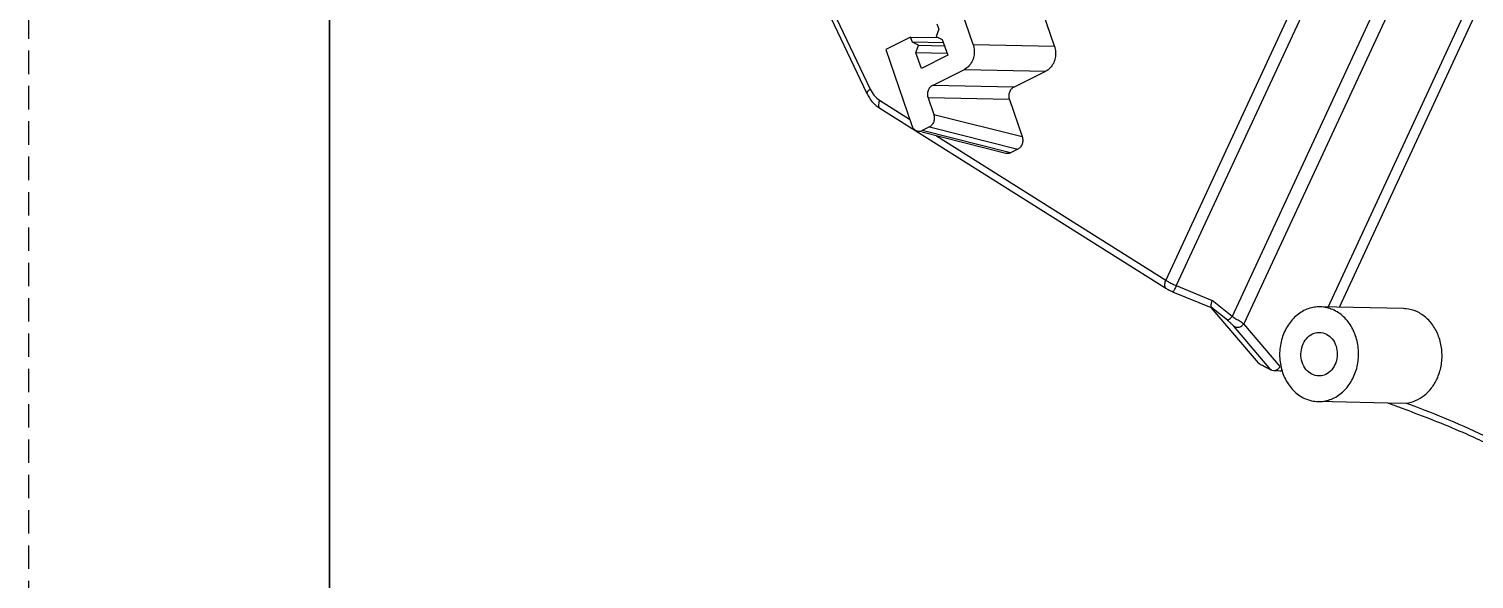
# Model space of a CAD drawing. Header units: inches. Extents: x 164842 to 166038, y -53074 to -52229.
# Drawn here: x 164842 to 164903.4, y -52897.9 to -52874.5 of the extents above; entities that cross this region are included whole.
import ezdxf

# ---------------------------------------------------------------- set-up
doc = ezdxf.new("R2010")
doc.units = ezdxf.units.IN
doc.header["$LTSCALE"] = 2
doc.header["$MEASUREMENT"] = 0
doc.linetypes.add('DASHED', pattern=[0.75, 0.5, -0.25])
doc.layers.get('0').update_dxf_attribs({"linetype": 'CONTINUOUS'})
doc.layers.add('A', color=7, linetype='CONTINUOUS')

msp = doc.modelspace()

# ---------------------------------------------------------------- linework, layer by layer
at = {"color": 7, "linetype": 'Continuous'}
for p, q in [((164916.66, -52836.05), (164893.128, -52886.745)), ((164917.266, -52836.141), (164893.631, -52887.059)), ((164873.296, -52868.223), (164877.615, -52877.276)), ((164873.756, -52868.713), (164877.756, -52877.098)), ((164897.21, -52886.343), (164904.668, -52870.277)), ((164897.689, -52886.353), (164905.038, -52870.522)), ((164896.721, -52871.386), (164890.309, -52885.201)), ((164897.171, -52871.622), (164890.76, -52885.435)), ((164882.127, -52875.202), (164881.644, -52873.794)), ((164885.584, -52875.276), (164885.1, -52873.868)), ((164880.665, -52874.545), (164880.555, -52874.86)), ((164880.588, -52874.322), (164880.665, -52874.545)), ((164879.471, -52874.882), (164878.416, -52875.411)), ((164879.471, -52874.882), (164880.651, -52874.907)), ((164879.548, -52875.104), (164879.471, -52874.882)), ((164879.81, -52875.233), (164879.548, -52875.104)), ((164880.867, -52875.133), (164879.548, -52875.104)), ((164879.7, -52875.549), (164879.81, -52875.233)), ((164879.81, -52875.233), (164880.91, -52875.257)), ((164880.555, -52874.86), (164880.818, -52874.989)), ((164880.818, -52874.989), (164881.047, -52875.657)), ((164882.127, -52875.202), (164885.584, -52875.276)), ((164878.416, -52875.411), (164879.523, -52878.634)), ((164881.02, -52875.578), (164879.7, -52875.549)), ((164879.93, -52876.216), (164879.7, -52875.549)), ((164881.047, -52875.657), (164879.93, -52876.216)), ((164880.396, -52876.939), (164881.761, -52876.254)), ((164881.761, -52876.254), (164885.218, -52876.329)), ((164883.852, -52877.013), (164885.218, -52876.329)), ((164883.852, -52877.013), (164880.396, -52876.939)), ((164878.158, -52877.562), (164879.43, -52878.362)), ((164880.213, -52877.465), (164880.454, -52878.167)), ((164883.669, -52877.539), (164880.213, -52877.465)), ((164883.669, -52877.539), (164884.209, -52879.111)), ((164878.165, -52877.907), (164890.316, -52885.546)), ((164880.454, -52878.167), (164884.209, -52879.111)), ((164883.52, -52879.819), (164879.945, -52878.921)), ((164880.273, -52878.698), (164879.962, -52878.853)), ((164883.717, -52879.796), (164879.962, -52878.853)), ((164880.273, -52878.698), (164884.028, -52879.641)), ((164880.568, -52879.077), (164890.309, -52885.201)), ((164884.028, -52879.641), (164883.717, -52879.796)), ((164890.603, -52885.692), (164892.241, -52886.368)), ((164890.76, -52885.435), (164892.277, -52886.061)), ((164892.225, -52886.36), (164894.236, -52888.718)), ((164892.931, -52886.907), (164892.253, -52886.362)), ((164893.128, -52886.745), (164892.277, -52886.061)), ((164900.415, -52886.412), (164896.87, -52886.335)), ((164895.176, -52888.872), (164893.631, -52887.059)), ((164894.778, -52889.004), (164893.204, -52887.158)), ((164894.821, -52889.023), (164894.899, -52889.038)), ((164900.335, -52890.431), (164896.783, -52890.354)), ((164900.526, -52890.421), (164900.337, -52890.431))]:
    msp.add_line(p, q, dxfattribs=at)
for points, start_tangent, end_tangent in [([(164882.127, -52875.202), (164882.176, -52875.446), (164882.159, -52875.697), (164882.078, -52875.93), (164881.941, -52876.122), (164881.761, -52876.254)], (0.324856, -0.945764), (-0.894044, -0.447978)), ([(164885.584, -52875.276), (164885.632, -52875.517), (164885.616, -52875.767), (164885.536, -52876), (164885.398, -52876.195), (164885.218, -52876.329)], (0.324856, -0.945764), (-0.894044, -0.447978)), ([(164877.756, -52877.098), (164877.641, -52877.199), (164877.614, -52877.274), (164877.615, -52877.276)], (-0.822509, -0.568752), (0.500901, -0.865504)), ([(164877.756, -52877.098), (164877.929, -52877.364), (164878.158, -52877.562)], (0.430759, -0.902467), (0.84671, -0.532054)), ([(164880.396, -52876.939), (164880.287, -52877.026), (164880.214, -52877.157), (164880.188, -52877.311), (164880.213, -52877.465)], (-0.894044, -0.447978), (0.324856, -0.945764)), ([(164883.852, -52877.013), (164883.744, -52877.1), (164883.671, -52877.231), (164883.644, -52877.386), (164883.669, -52877.539)], (-0.894044, -0.447978), (0.324856, -0.945764)), ([(164877.615, -52877.276), (164877.722, -52877.467), (164877.952, -52877.742)], (0.430715, -0.902488), (0.728873, -0.684649)), ([(164877.952, -52877.742), (164877.997, -52877.782), (164878.165, -52877.907)], (0.728873, -0.684649), (0.846535, -0.532333)), ([(164878.158, -52877.562), (164878.109, -52877.74), (164878.131, -52877.872), (164878.167, -52877.905)], (-0.404613, -0.914488), (0.841659, -0.540009)), ([(164880.454, -52878.167), (164880.48, -52878.323), (164880.454, -52878.479), (164880.381, -52878.61), (164880.273, -52878.698)], (0.324856, -0.945764), (-0.894044, -0.447978)), ([(164879.523, -52878.634), (164879.597, -52878.766), (164879.706, -52878.854), (164879.765, -52878.876)], (0.324856, -0.945764), (0.969805, -0.243883)), ([(164879.765, -52878.876), (164879.835, -52878.884), (164879.962, -52878.853)], (0.969805, -0.243883), (0.894044, 0.447978)), ([(164884.209, -52879.111), (164884.235, -52879.264), (164884.21, -52879.419), (164884.137, -52879.553), (164884.028, -52879.641)], (0.324856, -0.945764), (-0.894044, -0.447978)), ([(164883.717, -52879.796), (164883.589, -52879.827), (164883.52, -52879.819)], (-0.894044, -0.447978), (-0.969788, 0.243949)), ([(164890.309, -52885.201), (164890.26, -52885.379), (164890.282, -52885.511), (164890.317, -52885.544)], (-0.404614, -0.914488), (0.839573, -0.543247)), ([(164890.309, -52885.201), (164890.447, -52885.283), (164890.6, -52885.363), (164890.76, -52885.435)], (0.840593, -0.541667), (0.922349, -0.386357)), ([(164890.316, -52885.545), (164890.37, -52885.578), (164890.557, -52885.672), (164890.603, -52885.692)], (0.846887, -0.531773), (0.924228, -0.381841)), ([(164890.76, -52885.435), (164890.68, -52885.595), (164890.621, -52885.683), (164890.605, -52885.684)], (-0.411028, -0.911623), (-0.981585, 0.191024)), ([(164892.238, -52886.293), (164892.251, -52886.191)], (0.013907, 0.999903), (0.184318, 0.982867)), ([(164892.253, -52886.362), (164892.238, -52886.293)], (-0.568411, 0.822745), (0.013907, 0.999903)), ([(164892.253, -52886.362), (164892.253, -52886.372), (164892.243, -52886.373)], (0.568411, -0.822745), (-0.887927, 0.459984)), ([(164892.251, -52886.191), (164892.277, -52886.061)], (0.184318, 0.982867), (0.196315, 0.980541)), ([(164896.87, -52886.336), (164896.628, -52886.351), (164896.123, -52886.527), (164895.687, -52886.881), (164895.363, -52887.378)], (-0.999766, 0.021616), (-0.421036, -0.907044)), ([(164898.291, -52889.311), (164898.472, -52888.72), (164898.492, -52888.091), (164898.349, -52887.487), (164898.057, -52886.968), (164897.645, -52886.583), (164897.152, -52886.37), (164896.87, -52886.336)], (0.421036, 0.907044), (-0.999766, 0.021616)), ([(164901.836, -52889.388), (164902.007, -52888.852), (164902.046, -52888.281), (164901.949, -52887.722), (164901.724, -52887.22), (164901.39, -52886.814), (164900.973, -52886.539), (164900.508, -52886.417), (164900.416, -52886.412)], (0.421036, 0.907044), (-0.999775, 0.021228)), ([(164892.931, -52886.907), (164892.976, -52886.889), (164893.045, -52886.832), (164893.128, -52886.745)], (0.996468, -0.083969), (0.658469, 0.752608)), ([(164893.204, -52887.158), (164893.166, -52887.116), (164893.121, -52887.072), (164893.074, -52887.028), (164893.025, -52886.985), (164892.978, -52886.945), (164892.931, -52886.907)], (-0.648757, 0.760995), (-0.779427, 0.626493)), ([(164893.631, -52887.059), (164893.555, -52887.014), (164893.471, -52886.962), (164893.383, -52886.907), (164893.295, -52886.852), (164893.21, -52886.797), (164893.128, -52886.745)], (-0.858954, 0.512053), (-0.842396, 0.538859)), ([(164893.204, -52887.158), (164893.347, -52887.201), (164893.503, -52887.165), (164893.631, -52887.059)], (0.835268, -0.549843), (0.610284, 0.792183)), ([(164895.363, -52887.378), (164895.181, -52887.97), (164895.161, -52888.599), (164895.304, -52889.202), (164895.596, -52889.722), (164896.009, -52890.107), (164896.501, -52890.319), (164896.784, -52890.354)], (-0.421036, -0.907044), (0.999766, -0.021616)), ([(164896.153, -52887.9), (164896.348, -52887.624), (164896.616, -52887.457), (164896.847, -52887.421)], (0.421036, 0.907044), (0.999795, -0.020258)), ([(164896.847, -52887.421), (164896.917, -52887.426), (164897.203, -52887.534), (164897.432, -52887.766), (164897.569, -52888.086), (164897.593, -52888.445), (164897.5, -52888.789)], (0.999795, -0.020258), (-0.421036, -0.907044)), ([(164896.806, -52889.269), (164896.737, -52889.264), (164896.45, -52889.155), (164896.221, -52888.924), (164896.084, -52888.604), (164896.06, -52888.244), (164896.153, -52887.9)], (-0.999795, 0.020258), (0.421036, 0.907044)), ([(164894.236, -52888.718), (164894.416, -52888.814), (164894.597, -52888.909), (164894.778, -52889.004)], (0.883339, -0.468734), (0.88606, -0.46357)), ([(164894.951, -52889.034), (164895.078, -52888.979), (164895.176, -52888.872)], (0.986095, 0.166184), (0.519741, 0.854324)), ([(164897.5, -52888.789), (164897.305, -52889.066), (164897.037, -52889.232), (164896.806, -52889.269)], (-0.421036, -0.907044), (-0.999795, 0.020258)), ([(164894.791, -52889.01), (164894.778, -52889.004)], (-0.90863, 0.417602), (-0.88606, 0.46357)), ([(164894.821, -52889.023), (164894.805, -52889.017), (164894.791, -52889.01)], (-0.937814, 0.347138), (-0.90863, 0.417602)), ([(164894.899, -52889.037), (164894.951, -52889.034)], (0.999621, -0.027526), (0.986095, 0.166184)), ([(164894.899, -52889.038), (164895.268, -52889.047)], (0.999661, -0.026025), (0.999661, -0.026024)), ([(164896.784, -52890.354), (164897.025, -52890.339), (164897.53, -52890.163), (164897.966, -52889.809), (164898.291, -52889.311)], (0.999766, -0.021616), (0.421036, 0.907044)), ([(164900.534, -52890.42), (164900.928, -52890.312), (164901.289, -52890.095), (164901.598, -52889.781), (164901.836, -52889.388)], (0.992893, 0.119011), (0.421036, 0.907044)), ([(164899.766, -52890.419), (164900.271, -52890.605)], (0.938621, -0.344949), (0.937158, -0.348905)), ([(164900.271, -52890.605), (164900.59, -52890.725)], (0.937158, -0.348905), (0.935949, -0.352135)), ([(164900.534, -52890.42), (164900.688, -52890.478)], (0.935946, -0.352144), (0.935201, -0.354117)), ([(164900.59, -52890.725), (164901.818, -52891.199), (164903.083, -52891.729), (164903.924, -52892.121)], (0.93599, -0.352026), (0.897925, -0.440149)), ([(164900.688, -52890.478), (164902.343, -52891.133), (164904.029, -52891.898)], (0.935201, -0.354117), (0.894715, -0.446638))]:
    msp.add_spline(points, degree=3, dxfattribs=dict(at, start_tangent=start_tangent, end_tangent=end_tangent))
at = {"layer": 'A', "linetype": 'DASHED'}
msp.add_line((164842.016, -53074.46), (164842.016, -52228.685), dxfattribs=at)
at = {"layer": 'A'}
msp.add_line((164854.788, -53061.688), (164854.788, -52241.457), dxfattribs=at)
msp.add_lwpolyline([(164854.788, -53061.688), (165067.553, -53061.688), (165067.553, -52793.857), (164854.788, -52793.857)], close=True, dxfattribs=at)

doc.saveas('drawing.dxf')
